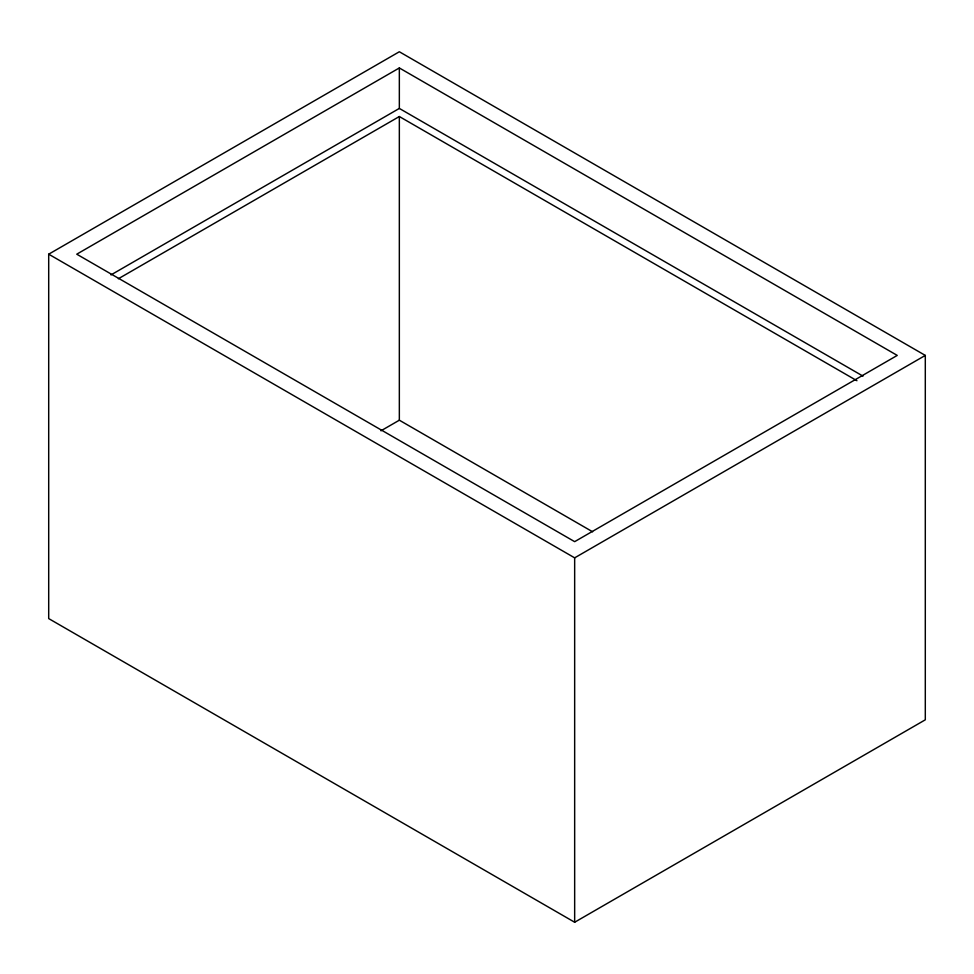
<?xml version="1.0" encoding="UTF-8"?>
<svg xmlns="http://www.w3.org/2000/svg" width="974" height="974" viewBox="0 0 974 974"><rect width="100%" height="100%" fill="white"/><g stroke="black" fill="none" stroke-linecap="round" stroke-linejoin="round"><path stroke-width="1.46" d="M48.7 254.19L399.34 51.756L925.3 355.413L925.3 719.81L574.66 922.244L48.7 618.587L48.7 254.19L574.66 557.846L925.3 355.413M399.34 67.949L76.751 254.19L574.66 541.654L897.249 355.413L399.34 67.949L399.34 108.431L863.001 376.122M110.987 274.912L399.34 108.431M118.353 278.759L399.34 116.527L856.925 380.712M380.956 430.812L399.34 420.196L592.63 531.792M574.66 557.846L574.66 922.244M399.34 116.527L399.34 420.196"/></g></svg>
